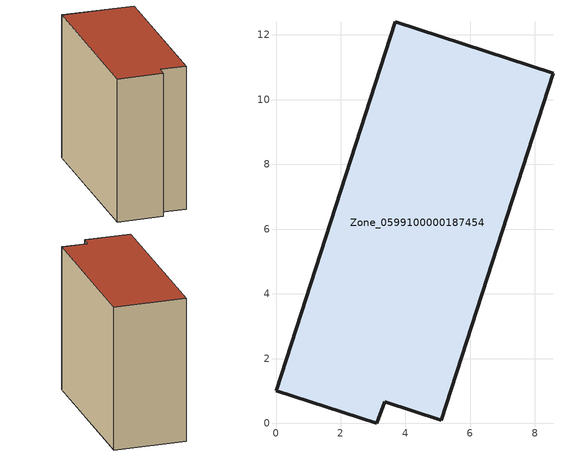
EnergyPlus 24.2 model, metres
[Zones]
Zone_0599100000187454
 floor ground (C_G): 3.68,12.41 8.56,10.82 5.1,0.1 3.36,0.67 3.11,0 0,1.01 z0
 wall outside (C_F): 8.56,10.82 3.68,12.41 0,1.01 3.11,0 3.36,0.67 5.1,0.1 8.56,10.82 z0:10.44
 roof outside (C_R): 3.68,12.41 0,1.01 3.11,0 3.36,0.67 5.1,0.1 8.56,10.82 z10.44
[BUILDING]
Pand.0599100000187454: North Axis=0; Terrain=City; Loads Convergence Tolerance Value=0.04; Temperature Convergence Tolerance Value=0.4; Solar Distribution=FullExterior; Maximum Number of Warmup Days=25; Minimum Number of Warmup Days=1
[Site:Location]
Rotterdam.The.Hague.AP_ZH_NLD Design_Conditions: Latitude=51.96; Longitude=4.45; Time Zone=1; Elevation=-4.5
[SITE:GROUNDTEMPERATURE:BUILDINGSURFACE]
18, 18, 18, 18, 18, 18, 18, 18, 18, 18, 18, 18
[MATERIAL] Thermal Absorptance=0.9; Solar Absorptance=0.7; Visible Absorptance=0.7
Name | Roughness | Thickness | Conductivity | Density | Specific Heat
G.TI.1946 | MediumSmooth | 0.15 | 1 | 540 | 1210
F.TI.1946 | Rough | 0.3 | 0.857143 | 1920 | 840
R.TI.1946 | MediumRough | 0.2 | 0.1 | 1500 | 1000
[CONSTRUCTION]
C_G: G.TI.1946
C_F: F.TI.1946
C_R: R.TI.1946
[ZONE]
Zone_0599100000187454: Type=1; Multiplier=1; Ceiling Height=Autocalculate; Volume=Autocalculate; Floor Area=autocalculate; Part of Total Floor Area=Yes
[ZONEINFILTRATION:DESIGNFLOWRATE]
Infil_Zone_0599100000187454: Zone or ZoneList or Space or SpaceList=Zone_0599100000187454; Schedule=AlwaysOn; Design Flow Rate Calculation Method=Flow/Area; Flow Rate per Floor Area=0.003; Constant Term Coefficient=1; Temperature Term Coefficient=0; Velocity Term Coefficient=0; Velocity Squared Term Coefficient=0
[HVACTEMPLATE:ZONE:IDEALLOADSAIRSYSTEM]
Zone_0599100000187454: Maximum Heating Supply Air Temperature=50; Minimum Cooling Supply Air Temperature=13; Maximum Heating Supply Air Humidity Ratio=0.0156; Minimum Cooling Supply Air Humidity Ratio=0.0077; Heating Limit=NoLimit; Cooling Limit=NoLimit; Dehumidification Control Type=ConstantSensibleHeatRatio; Cooling Sensible Heat Ratio=0.7; Dehumidification Setpoint=60; Humidification Control Type=None; Humidification Setpoint=30; Outdoor Air Method=None; Outdoor Air Flow Rate per Person=0.00944; Outdoor Air Flow Rate per Zone Floor Area=0; Outdoor Air Flow Rate per Zone=0; Demand Controlled Ventilation Type=None; Outdoor Air Economizer Type=NoEconomizer; Heat Recovery Type=None; Sensible Heat Recovery Effectiveness=0.7; Latent Heat Recovery Effectiveness=0.65
[ZONECONTROL:THERMOSTAT]
ThermostatControl_Zone_0599100000187454: Zone or ZoneList=Zone_0599100000187454; Control Type Schedule=DualSetpointControlType; Control 1=Thermostat_Zone_0599100000187454; Temperature Difference Between Cutout And Setpoint=0
[THERMOSTATSETPOINT:DUALSETPOINT]
Thermostat_Zone_0599100000187454: Heating Setpoint Temperature Schedule=HeatingSetpoint_Zone_0599100000187454; Cooling Setpoint Temperature Schedule=CoolingSetpoint_Zone_0599100000187454
[SCHEDULE:COMPACT]
HeatingSetpoint_Zone_0599100000187454: Through: 12/31, For: AllDays, Until: 24:00, 21
CoolingSetpoint_Zone_0599100000187454: Through: 12/31, For: AllDays, Until: 24:00, 24
DualSetpointControlType: Through: 12/31, For: AllDays, Until: 24:00, 4
AlwaysOn: Through: 12/31, For: AllDays, Until: 24:00, 1
